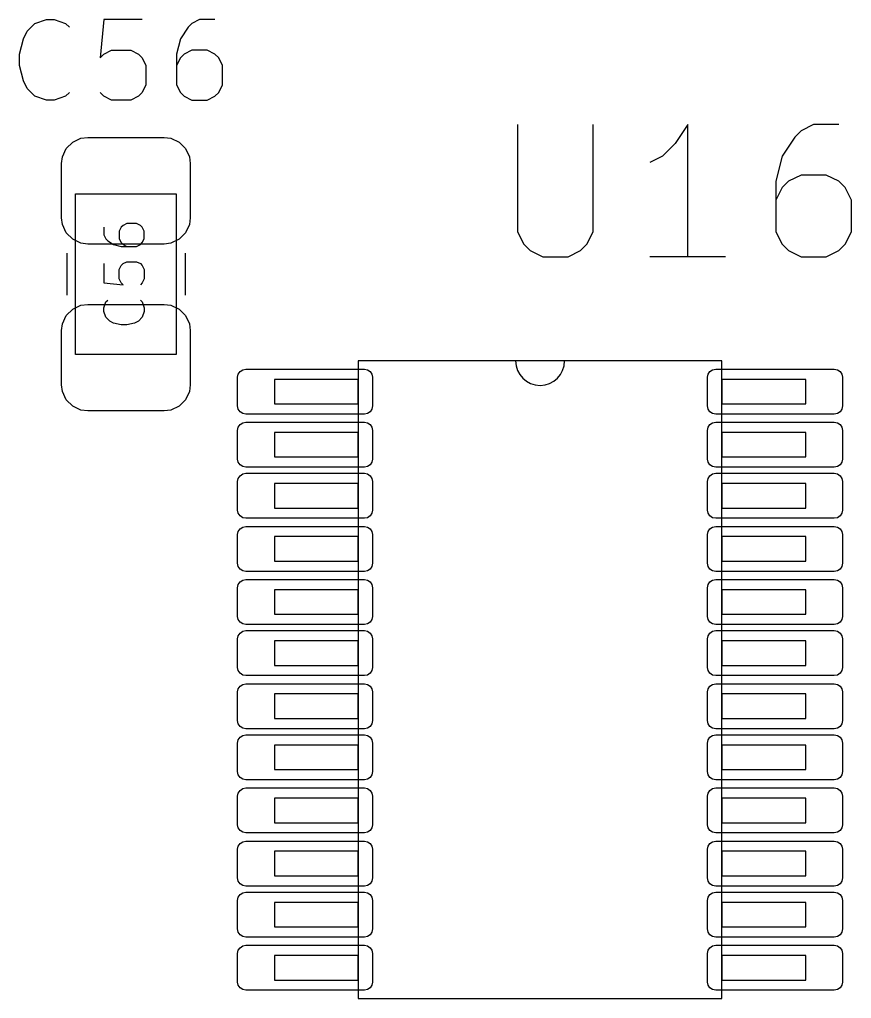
# Model space of a CAD drawing. Header units: millimetres. Extents: x 132 to 276, y -210 to -42.
# Drawn here: x 203.45 to 213.79, y -132.94 to -120.77 of the extents above; entities that cross this region are included whole.
import ezdxf

# ---------------------------------------------------------------- set-up
doc = ezdxf.new("R2010")
doc.units = ezdxf.units.MM
for name, color, linetype in [('BLACK', 7, 'CONTINUOUS'), ('GRAY3', 9, 'CONTINUOUS'), ('LYELLOW', 51, 'CONTINUOUS')]:
    doc.layers.add(name, color=color, linetype=linetype)

msp = doc.modelspace()

# ---------------------------------------------------------------- linework, layer by layer
at = {"layer": 'BLACK', "linetype": 'CONTINUOUS'}
for p, q in [((204.108588, -122.298776), (204.210884, -122.251074)), ((204.210884, -122.251074), (204.295, -122.24)), ((204.295, -122.24), (205.245, -122.24)), ((205.245, -122.24), (205.329116, -122.251074)), ((205.329116, -122.251074), (205.431412, -122.298776)), ((203.981074, -122.480884), (204.028776, -122.378588)), ((204.028776, -122.378588), (204.108588, -122.298776)), ((205.431412, -122.298776), (205.511224, -122.378588)), ((205.511224, -122.378588), (205.558926, -122.480884)), ((203.97, -122.565), (203.981074, -122.480884)), ((205.558926, -122.480884), (205.57, -122.565)), ((203.97, -123.24), (203.97, -122.565)), ((205.57, -122.565), (205.57, -123.24)), ((203.981074, -123.324116), (203.97, -123.24)), ((205.57, -123.24), (205.558926, -123.324116)), ((204.028776, -123.426412), (203.981074, -123.324116)), ((205.558926, -123.324116), (205.511224, -123.426412)), ((204.108588, -123.506224), (204.028776, -123.426412)), ((204.210884, -123.553926), (204.108588, -123.506224)), ((205.431412, -123.506224), (205.329116, -123.553926)), ((205.511224, -123.426412), (205.431412, -123.506224)), ((204.295, -123.565), (204.210884, -123.553926)), ((205.245, -123.565), (204.295, -123.565)), ((205.329116, -123.553926), (205.245, -123.565)), ((204.108588, -124.373776), (204.210884, -124.326074)), ((204.210884, -124.326074), (204.295, -124.315)), ((204.295, -124.315), (205.245, -124.315)), ((205.245, -124.315), (205.329116, -124.326074)), ((205.329116, -124.326074), (205.431412, -124.373776)), ((203.981074, -124.555884), (204.028776, -124.453588)), ((204.028776, -124.453588), (204.108588, -124.373776)), ((205.431412, -124.373776), (205.511224, -124.453588)), ((205.511224, -124.453588), (205.558926, -124.555884)), ((203.97, -124.64), (203.981074, -124.555884)), ((205.558926, -124.555884), (205.57, -124.64)), ((203.97, -125.315), (203.97, -124.64)), ((205.57, -124.64), (205.57, -125.315)), ((206.1584, -125.2218), (206.166164, -125.182766)), ((206.166164, -125.182766), (206.188275, -125.149675)), ((206.188275, -125.149675), (206.221366, -125.127564)), ((206.221366, -125.127564), (206.2604, -125.1198)), ((206.2604, -125.1198), (207.7336, -125.1198)), ((207.7336, -125.1198), (207.772634, -125.127564)), ((207.772634, -125.127564), (207.805725, -125.149675)), ((207.805725, -125.149675), (207.827836, -125.182766)), ((207.827836, -125.182766), (207.8356, -125.2218)), ((212.0004, -125.2218), (212.008164, -125.182766)), ((212.008164, -125.182766), (212.030275, -125.149675)), ((212.030275, -125.149675), (212.063366, -125.127564)), ((212.063366, -125.127564), (212.1024, -125.1198)), ((212.1024, -125.1198), (213.5756, -125.1198)), ((213.5756, -125.1198), (213.614634, -125.127564)), ((213.614634, -125.127564), (213.647725, -125.149675)), ((213.647725, -125.149675), (213.669836, -125.182766)), ((213.669836, -125.182766), (213.6776, -125.2218)), ((203.981074, -125.399116), (203.97, -125.315)), ((205.57, -125.315), (205.558926, -125.399116)), ((206.1584, -125.5774), (206.1584, -125.2218)), ((207.8356, -125.2218), (207.8356, -125.5774)), ((212.0004, -125.5774), (212.0004, -125.2218)), ((213.6776, -125.2218), (213.6776, -125.5774)), ((204.028776, -125.501412), (203.981074, -125.399116)), ((205.558926, -125.399116), (205.511224, -125.501412)), ((204.108588, -125.581224), (204.028776, -125.501412)), ((205.511224, -125.501412), (205.431412, -125.581224)), ((206.166164, -125.616434), (206.1584, -125.5774)), ((207.8356, -125.5774), (207.827836, -125.616434)), ((212.008164, -125.616434), (212.0004, -125.5774)), ((213.6776, -125.5774), (213.669836, -125.616434)), ((204.210884, -125.628926), (204.108588, -125.581224)), ((204.295, -125.64), (204.210884, -125.628926)), ((205.245, -125.64), (204.295, -125.64)), ((205.329116, -125.628926), (205.245, -125.64)), ((205.431412, -125.581224), (205.329116, -125.628926)), ((206.188275, -125.649525), (206.166164, -125.616434)), ((206.221366, -125.671636), (206.188275, -125.649525)), ((206.2604, -125.6794), (206.221366, -125.671636)), ((207.7336, -125.6794), (206.2604, -125.6794)), ((207.772634, -125.671636), (207.7336, -125.6794)), ((207.805725, -125.649525), (207.772634, -125.671636)), ((207.827836, -125.616434), (207.805725, -125.649525)), ((212.030275, -125.649525), (212.008164, -125.616434)), ((212.063366, -125.671636), (212.030275, -125.649525)), ((212.1024, -125.6794), (212.063366, -125.671636)), ((213.5756, -125.6794), (212.1024, -125.6794)), ((213.614634, -125.671636), (213.5756, -125.6794)), ((213.647725, -125.649525), (213.614634, -125.671636)), ((213.669836, -125.616434), (213.647725, -125.649525)), ((206.166164, -125.843166), (206.188275, -125.810075)), ((206.188275, -125.810075), (206.221366, -125.787964)), ((206.221366, -125.787964), (206.2604, -125.7802)), ((206.2604, -125.7802), (207.7336, -125.7802)), ((207.7336, -125.7802), (207.772634, -125.787964)), ((207.772634, -125.787964), (207.805725, -125.810075)), ((207.805725, -125.810075), (207.827836, -125.843166)), ((212.008164, -125.843166), (212.030275, -125.810075)), ((212.030275, -125.810075), (212.063366, -125.787964)), ((212.063366, -125.787964), (212.1024, -125.7802)), ((212.1024, -125.7802), (213.5756, -125.7802)), ((213.5756, -125.7802), (213.614634, -125.787964)), ((213.614634, -125.787964), (213.647725, -125.810075)), ((213.647725, -125.810075), (213.669836, -125.843166)), ((206.1584, -125.8822), (206.166164, -125.843166)), ((206.1584, -126.2378), (206.1584, -125.8822)), ((207.827836, -125.843166), (207.8356, -125.8822)), ((207.8356, -125.8822), (207.8356, -126.2378)), ((212.0004, -125.8822), (212.008164, -125.843166)), ((212.0004, -126.2378), (212.0004, -125.8822)), ((213.669836, -125.843166), (213.6776, -125.8822)), ((213.6776, -125.8822), (213.6776, -126.2378)), ((206.166164, -126.276834), (206.1584, -126.2378)), ((206.188275, -126.309925), (206.166164, -126.276834)), ((207.827836, -126.276834), (207.805725, -126.309925)), ((207.8356, -126.2378), (207.827836, -126.276834)), ((212.008164, -126.276834), (212.0004, -126.2378)), ((212.030275, -126.309925), (212.008164, -126.276834)), ((213.669836, -126.276834), (213.647725, -126.309925)), ((213.6776, -126.2378), (213.669836, -126.276834)), ((206.221366, -126.332036), (206.188275, -126.309925)), ((206.188275, -126.445075), (206.221366, -126.422964)), ((206.2604, -126.3398), (206.221366, -126.332036)), ((206.221366, -126.422964), (206.2604, -126.4152)), ((207.7336, -126.3398), (206.2604, -126.3398)), ((206.2604, -126.4152), (207.7336, -126.4152)), ((207.772634, -126.332036), (207.7336, -126.3398)), ((207.7336, -126.4152), (207.772634, -126.422964)), ((207.805725, -126.309925), (207.772634, -126.332036)), ((207.772634, -126.422964), (207.805725, -126.445075)), ((212.063366, -126.332036), (212.030275, -126.309925)), ((212.030275, -126.445075), (212.063366, -126.422964)), ((212.1024, -126.3398), (212.063366, -126.332036)), ((212.063366, -126.422964), (212.1024, -126.4152)), ((213.5756, -126.3398), (212.1024, -126.3398)), ((212.1024, -126.4152), (213.5756, -126.4152)), ((213.614634, -126.332036), (213.5756, -126.3398)), ((213.5756, -126.4152), (213.614634, -126.422964)), ((213.647725, -126.309925), (213.614634, -126.332036)), ((213.614634, -126.422964), (213.647725, -126.445075)), ((206.1584, -126.5172), (206.166164, -126.478166)), ((206.1584, -126.8728), (206.1584, -126.5172)), ((206.166164, -126.478166), (206.188275, -126.445075)), ((207.805725, -126.445075), (207.827836, -126.478166)), ((207.827836, -126.478166), (207.8356, -126.5172)), ((207.8356, -126.5172), (207.8356, -126.8728)), ((212.0004, -126.5172), (212.008164, -126.478166)), ((212.0004, -126.8728), (212.0004, -126.5172)), ((212.008164, -126.478166), (212.030275, -126.445075)), ((213.647725, -126.445075), (213.669836, -126.478166)), ((213.669836, -126.478166), (213.6776, -126.5172)), ((213.6776, -126.5172), (213.6776, -126.8728)), ((206.166164, -126.911834), (206.1584, -126.8728)), ((206.188275, -126.944925), (206.166164, -126.911834)), ((207.827836, -126.911834), (207.805725, -126.944925)), ((207.8356, -126.8728), (207.827836, -126.911834)), ((212.008164, -126.911834), (212.0004, -126.8728)), ((212.030275, -126.944925), (212.008164, -126.911834)), ((213.669836, -126.911834), (213.647725, -126.944925)), ((213.6776, -126.8728), (213.669836, -126.911834)), ((206.221366, -126.967036), (206.188275, -126.944925)), ((206.2604, -126.9748), (206.221366, -126.967036)), ((207.7336, -126.9748), (206.2604, -126.9748)), ((207.772634, -126.967036), (207.7336, -126.9748)), ((207.805725, -126.944925), (207.772634, -126.967036)), ((212.063366, -126.967036), (212.030275, -126.944925)), ((212.1024, -126.9748), (212.063366, -126.967036)), ((213.5756, -126.9748), (212.1024, -126.9748)), ((213.614634, -126.967036), (213.5756, -126.9748)), ((213.647725, -126.944925), (213.614634, -126.967036)), ((206.1584, -127.1776), (206.166164, -127.138566)), ((206.166164, -127.138566), (206.188275, -127.105475)), ((206.188275, -127.105475), (206.221366, -127.083364)), ((206.221366, -127.083364), (206.2604, -127.0756)), ((206.2604, -127.0756), (207.7336, -127.0756)), ((207.7336, -127.0756), (207.772634, -127.083364)), ((207.772634, -127.083364), (207.805725, -127.105475)), ((207.805725, -127.105475), (207.827836, -127.138566)), ((207.827836, -127.138566), (207.8356, -127.1776)), ((212.0004, -127.1776), (212.008164, -127.138566)), ((212.008164, -127.138566), (212.030275, -127.105475)), ((212.030275, -127.105475), (212.063366, -127.083364)), ((212.063366, -127.083364), (212.1024, -127.0756)), ((212.1024, -127.0756), (213.5756, -127.0756)), ((213.5756, -127.0756), (213.614634, -127.083364)), ((213.614634, -127.083364), (213.647725, -127.105475)), ((213.647725, -127.105475), (213.669836, -127.138566)), ((213.669836, -127.138566), (213.6776, -127.1776)), ((206.1584, -127.5332), (206.1584, -127.1776)), ((207.8356, -127.1776), (207.8356, -127.5332)), ((212.0004, -127.5332), (212.0004, -127.1776)), ((213.6776, -127.1776), (213.6776, -127.5332)), ((206.166164, -127.572234), (206.1584, -127.5332)), ((206.188275, -127.605325), (206.166164, -127.572234)), ((206.221366, -127.627436), (206.188275, -127.605325)), ((206.2604, -127.6352), (206.221366, -127.627436)), ((207.7336, -127.6352), (206.2604, -127.6352)), ((207.772634, -127.627436), (207.7336, -127.6352)), ((207.805725, -127.605325), (207.772634, -127.627436)), ((207.827836, -127.572234), (207.805725, -127.605325)), ((207.8356, -127.5332), (207.827836, -127.572234)), ((212.008164, -127.572234), (212.0004, -127.5332)), ((212.030275, -127.605325), (212.008164, -127.572234)), ((212.063366, -127.627436), (212.030275, -127.605325)), ((212.1024, -127.6352), (212.063366, -127.627436)), ((213.5756, -127.6352), (212.1024, -127.6352)), ((213.614634, -127.627436), (213.5756, -127.6352)), ((213.647725, -127.605325), (213.614634, -127.627436)), ((213.669836, -127.572234), (213.647725, -127.605325)), ((213.6776, -127.5332), (213.669836, -127.572234)), ((206.166164, -127.798966), (206.188275, -127.765875)), ((206.188275, -127.765875), (206.221366, -127.743764)), ((206.221366, -127.743764), (206.2604, -127.736)), ((206.2604, -127.736), (207.7336, -127.736)), ((207.7336, -127.736), (207.772634, -127.743764)), ((207.772634, -127.743764), (207.805725, -127.765875)), ((207.805725, -127.765875), (207.827836, -127.798966)), ((212.008164, -127.798966), (212.030275, -127.765875)), ((212.030275, -127.765875), (212.063366, -127.743764)), ((212.063366, -127.743764), (212.1024, -127.736)), ((212.1024, -127.736), (213.5756, -127.736)), ((213.5756, -127.736), (213.614634, -127.743764)), ((213.614634, -127.743764), (213.647725, -127.765875)), ((213.647725, -127.765875), (213.669836, -127.798966)), ((206.1584, -127.838), (206.166164, -127.798966)), ((206.1584, -128.1936), (206.1584, -127.838)), ((207.827836, -127.798966), (207.8356, -127.838)), ((207.8356, -127.838), (207.8356, -128.1936)), ((212.0004, -127.838), (212.008164, -127.798966)), ((212.0004, -128.1936), (212.0004, -127.838)), ((213.669836, -127.798966), (213.6776, -127.838)), ((213.6776, -127.838), (213.6776, -128.1936)), ((206.166164, -128.232634), (206.1584, -128.1936)), ((206.188275, -128.265725), (206.166164, -128.232634)), ((207.827836, -128.232634), (207.805725, -128.265725)), ((207.8356, -128.1936), (207.827836, -128.232634)), ((212.008164, -128.232634), (212.0004, -128.1936)), ((212.030275, -128.265725), (212.008164, -128.232634)), ((213.669836, -128.232634), (213.647725, -128.265725)), ((213.6776, -128.1936), (213.669836, -128.232634)), ((206.221366, -128.287836), (206.188275, -128.265725)), ((206.2604, -128.2956), (206.221366, -128.287836)), ((206.221366, -128.378764), (206.2604, -128.371)), ((207.7336, -128.2956), (206.2604, -128.2956)), ((206.2604, -128.371), (207.7336, -128.371)), ((207.772634, -128.287836), (207.7336, -128.2956)), ((207.7336, -128.371), (207.772634, -128.378764)), ((207.805725, -128.265725), (207.772634, -128.287836)), ((212.063366, -128.287836), (212.030275, -128.265725)), ((212.1024, -128.2956), (212.063366, -128.287836)), ((212.063366, -128.378764), (212.1024, -128.371)), ((213.5756, -128.2956), (212.1024, -128.2956)), ((212.1024, -128.371), (213.5756, -128.371)), ((213.614634, -128.287836), (213.5756, -128.2956)), ((213.5756, -128.371), (213.614634, -128.378764)), ((213.647725, -128.265725), (213.614634, -128.287836)), ((206.1584, -128.473), (206.166164, -128.433966)), ((206.1584, -128.8286), (206.1584, -128.473)), ((206.166164, -128.433966), (206.188275, -128.400875)), ((206.188275, -128.400875), (206.221366, -128.378764)), ((207.772634, -128.378764), (207.805725, -128.400875)), ((207.805725, -128.400875), (207.827836, -128.433966)), ((207.827836, -128.433966), (207.8356, -128.473)), ((207.8356, -128.473), (207.8356, -128.8286)), ((212.0004, -128.473), (212.008164, -128.433966)), ((212.0004, -128.8286), (212.0004, -128.473)), ((212.008164, -128.433966), (212.030275, -128.400875)), ((212.030275, -128.400875), (212.063366, -128.378764)), ((213.614634, -128.378764), (213.647725, -128.400875)), ((213.647725, -128.400875), (213.669836, -128.433966)), ((213.669836, -128.433966), (213.6776, -128.473)), ((213.6776, -128.473), (213.6776, -128.8286)), ((206.166164, -128.867634), (206.1584, -128.8286)), ((207.8356, -128.8286), (207.827836, -128.867634)), ((212.008164, -128.867634), (212.0004, -128.8286)), ((213.6776, -128.8286), (213.669836, -128.867634)), ((206.188275, -128.900725), (206.166164, -128.867634)), ((206.221366, -128.922836), (206.188275, -128.900725)), ((206.2604, -128.9306), (206.221366, -128.922836)), ((207.7336, -128.9306), (206.2604, -128.9306)), ((207.772634, -128.922836), (207.7336, -128.9306)), ((207.805725, -128.900725), (207.772634, -128.922836)), ((207.827836, -128.867634), (207.805725, -128.900725)), ((212.030275, -128.900725), (212.008164, -128.867634)), ((212.063366, -128.922836), (212.030275, -128.900725)), ((212.1024, -128.9306), (212.063366, -128.922836)), ((213.5756, -128.9306), (212.1024, -128.9306)), ((213.614634, -128.922836), (213.5756, -128.9306)), ((213.647725, -128.900725), (213.614634, -128.922836)), ((213.669836, -128.867634), (213.647725, -128.900725)), ((206.1584, -129.1334), (206.166164, -129.094366)), ((206.166164, -129.094366), (206.188275, -129.061275)), ((206.188275, -129.061275), (206.221366, -129.039164)), ((206.221366, -129.039164), (206.2604, -129.0314)), ((206.2604, -129.0314), (207.7336, -129.0314)), ((207.7336, -129.0314), (207.772634, -129.039164)), ((207.772634, -129.039164), (207.805725, -129.061275)), ((207.805725, -129.061275), (207.827836, -129.094366)), ((207.827836, -129.094366), (207.8356, -129.1334)), ((212.0004, -129.1334), (212.008164, -129.094366)), ((212.008164, -129.094366), (212.030275, -129.061275)), ((212.030275, -129.061275), (212.063366, -129.039164)), ((212.063366, -129.039164), (212.1024, -129.0314)), ((212.1024, -129.0314), (213.5756, -129.0314)), ((213.5756, -129.0314), (213.614634, -129.039164)), ((213.614634, -129.039164), (213.647725, -129.061275)), ((213.647725, -129.061275), (213.669836, -129.094366)), ((213.669836, -129.094366), (213.6776, -129.1334)), ((206.1584, -129.489), (206.1584, -129.1334)), ((207.8356, -129.1334), (207.8356, -129.489)), ((212.0004, -129.489), (212.0004, -129.1334)), ((213.6776, -129.1334), (213.6776, -129.489)), ((206.166164, -129.528034), (206.1584, -129.489)), ((206.188275, -129.561125), (206.166164, -129.528034)), ((206.221366, -129.583236), (206.188275, -129.561125)), ((206.2604, -129.591), (206.221366, -129.583236)), ((207.7336, -129.591), (206.2604, -129.591)), ((207.772634, -129.583236), (207.7336, -129.591)), ((207.805725, -129.561125), (207.772634, -129.583236)), ((207.827836, -129.528034), (207.805725, -129.561125)), ((207.8356, -129.489), (207.827836, -129.528034)), ((212.008164, -129.528034), (212.0004, -129.489)), ((212.030275, -129.561125), (212.008164, -129.528034)), ((212.063366, -129.583236), (212.030275, -129.561125)), ((212.1024, -129.591), (212.063366, -129.583236)), ((213.5756, -129.591), (212.1024, -129.591)), ((213.614634, -129.583236), (213.5756, -129.591)), ((213.647725, -129.561125), (213.614634, -129.583236)), ((213.669836, -129.528034), (213.647725, -129.561125)), ((213.6776, -129.489), (213.669836, -129.528034)), ((206.166164, -129.729366), (206.188275, -129.696275)), ((206.188275, -129.696275), (206.221366, -129.674164)), ((206.221366, -129.674164), (206.2604, -129.6664)), ((206.2604, -129.6664), (207.7336, -129.6664)), ((207.7336, -129.6664), (207.772634, -129.674164)), ((207.772634, -129.674164), (207.805725, -129.696275)), ((207.805725, -129.696275), (207.827836, -129.729366)), ((212.008164, -129.729366), (212.030275, -129.696275)), ((212.030275, -129.696275), (212.063366, -129.674164)), ((212.063366, -129.674164), (212.1024, -129.6664)), ((212.1024, -129.6664), (213.5756, -129.6664)), ((213.5756, -129.6664), (213.614634, -129.674164)), ((213.614634, -129.674164), (213.647725, -129.696275)), ((213.647725, -129.696275), (213.669836, -129.729366)), ((206.1584, -129.7684), (206.166164, -129.729366)), ((206.1584, -130.124), (206.1584, -129.7684)), ((207.827836, -129.729366), (207.8356, -129.7684)), ((207.8356, -129.7684), (207.8356, -130.124)), ((212.0004, -129.7684), (212.008164, -129.729366)), ((212.0004, -130.124), (212.0004, -129.7684)), ((213.669836, -129.729366), (213.6776, -129.7684)), ((213.6776, -129.7684), (213.6776, -130.124)), ((206.166164, -130.163034), (206.1584, -130.124)), ((206.188275, -130.196125), (206.166164, -130.163034)), ((206.221366, -130.218236), (206.188275, -130.196125)), ((207.805725, -130.196125), (207.772634, -130.218236)), ((207.827836, -130.163034), (207.805725, -130.196125)), ((207.8356, -130.124), (207.827836, -130.163034)), ((212.008164, -130.163034), (212.0004, -130.124)), ((212.030275, -130.196125), (212.008164, -130.163034)), ((212.063366, -130.218236), (212.030275, -130.196125)), ((213.647725, -130.196125), (213.614634, -130.218236)), ((213.669836, -130.163034), (213.647725, -130.196125)), ((213.6776, -130.124), (213.669836, -130.163034)), ((206.2604, -130.226), (206.221366, -130.218236)), ((207.7336, -130.226), (206.2604, -130.226)), ((207.772634, -130.218236), (207.7336, -130.226)), ((212.1024, -130.226), (212.063366, -130.218236)), ((213.5756, -130.226), (212.1024, -130.226)), ((213.614634, -130.218236), (213.5756, -130.226)), ((206.1584, -130.4288), (206.166164, -130.389766)), ((206.1584, -130.7844), (206.1584, -130.4288)), ((206.166164, -130.389766), (206.188275, -130.356675)), ((206.188275, -130.356675), (206.221366, -130.334564)), ((206.221366, -130.334564), (206.2604, -130.3268)), ((206.2604, -130.3268), (207.7336, -130.3268)), ((207.7336, -130.3268), (207.772634, -130.334564)), ((207.772634, -130.334564), (207.805725, -130.356675)), ((207.805725, -130.356675), (207.827836, -130.389766)), ((207.827836, -130.389766), (207.8356, -130.4288)), ((207.8356, -130.4288), (207.8356, -130.7844)), ((212.0004, -130.4288), (212.008164, -130.389766)), ((212.0004, -130.7844), (212.0004, -130.4288)), ((212.008164, -130.389766), (212.030275, -130.356675)), ((212.030275, -130.356675), (212.063366, -130.334564)), ((212.063366, -130.334564), (212.1024, -130.3268)), ((212.1024, -130.3268), (213.5756, -130.3268)), ((213.5756, -130.3268), (213.614634, -130.334564)), ((213.614634, -130.334564), (213.647725, -130.356675)), ((213.647725, -130.356675), (213.669836, -130.389766)), ((213.669836, -130.389766), (213.6776, -130.4288)), ((213.6776, -130.4288), (213.6776, -130.7844)), ((206.166164, -130.823434), (206.1584, -130.7844)), ((207.8356, -130.7844), (207.827836, -130.823434)), ((212.008164, -130.823434), (212.0004, -130.7844)), ((213.6776, -130.7844), (213.669836, -130.823434)), ((206.188275, -130.856525), (206.166164, -130.823434)), ((206.221366, -130.878636), (206.188275, -130.856525)), ((206.2604, -130.8864), (206.221366, -130.878636)), ((207.7336, -130.8864), (206.2604, -130.8864)), ((207.772634, -130.878636), (207.7336, -130.8864)), ((207.805725, -130.856525), (207.772634, -130.878636)), ((207.827836, -130.823434), (207.805725, -130.856525)), ((212.030275, -130.856525), (212.008164, -130.823434)), ((212.063366, -130.878636), (212.030275, -130.856525)), ((212.1024, -130.8864), (212.063366, -130.878636)), ((213.5756, -130.8864), (212.1024, -130.8864)), ((213.614634, -130.878636), (213.5756, -130.8864)), ((213.647725, -130.856525), (213.614634, -130.878636)), ((213.669836, -130.823434), (213.647725, -130.856525)), ((206.1584, -131.0892), (206.166164, -131.050166)), ((206.166164, -131.050166), (206.188275, -131.017075)), ((206.188275, -131.017075), (206.221366, -130.994964)), ((206.221366, -130.994964), (206.2604, -130.9872)), ((206.2604, -130.9872), (207.7336, -130.9872)), ((207.7336, -130.9872), (207.772634, -130.994964)), ((207.772634, -130.994964), (207.805725, -131.017075)), ((207.805725, -131.017075), (207.827836, -131.050166)), ((207.827836, -131.050166), (207.8356, -131.0892)), ((212.0004, -131.0892), (212.008164, -131.050166)), ((212.008164, -131.050166), (212.030275, -131.017075)), ((212.030275, -131.017075), (212.063366, -130.994964)), ((212.063366, -130.994964), (212.1024, -130.9872)), ((212.1024, -130.9872), (213.5756, -130.9872)), ((213.5756, -130.9872), (213.614634, -130.994964)), ((213.614634, -130.994964), (213.647725, -131.017075)), ((213.647725, -131.017075), (213.669836, -131.050166)), ((213.669836, -131.050166), (213.6776, -131.0892)), ((206.1584, -131.4448), (206.1584, -131.0892)), ((207.8356, -131.0892), (207.8356, -131.4448)), ((212.0004, -131.4448), (212.0004, -131.0892)), ((213.6776, -131.0892), (213.6776, -131.4448)), ((206.166164, -131.483834), (206.1584, -131.4448)), ((206.188275, -131.516925), (206.166164, -131.483834)), ((206.221366, -131.539036), (206.188275, -131.516925)), ((206.2604, -131.5468), (206.221366, -131.539036)), ((207.772634, -131.539036), (207.7336, -131.5468)), ((207.805725, -131.516925), (207.772634, -131.539036)), ((207.827836, -131.483834), (207.805725, -131.516925)), ((207.8356, -131.4448), (207.827836, -131.483834)), ((212.008164, -131.483834), (212.0004, -131.4448)), ((212.030275, -131.516925), (212.008164, -131.483834)), ((212.063366, -131.539036), (212.030275, -131.516925)), ((212.1024, -131.5468), (212.063366, -131.539036)), ((213.614634, -131.539036), (213.5756, -131.5468)), ((213.647725, -131.516925), (213.614634, -131.539036)), ((213.669836, -131.483834), (213.647725, -131.516925)), ((213.6776, -131.4448), (213.669836, -131.483834)), ((206.166164, -131.685166), (206.188275, -131.652075)), ((206.188275, -131.652075), (206.221366, -131.629964)), ((206.221366, -131.629964), (206.2604, -131.6222)), ((207.7336, -131.5468), (206.2604, -131.5468)), ((206.2604, -131.6222), (207.7336, -131.6222)), ((207.7336, -131.6222), (207.772634, -131.629964)), ((207.772634, -131.629964), (207.805725, -131.652075)), ((207.805725, -131.652075), (207.827836, -131.685166)), ((212.008164, -131.685166), (212.030275, -131.652075)), ((212.030275, -131.652075), (212.063366, -131.629964)), ((212.063366, -131.629964), (212.1024, -131.6222)), ((213.5756, -131.5468), (212.1024, -131.5468)), ((212.1024, -131.6222), (213.5756, -131.6222)), ((213.5756, -131.6222), (213.614634, -131.629964)), ((213.614634, -131.629964), (213.647725, -131.652075)), ((213.647725, -131.652075), (213.669836, -131.685166)), ((206.1584, -131.7242), (206.166164, -131.685166)), ((206.1584, -132.0798), (206.1584, -131.7242)), ((207.827836, -131.685166), (207.8356, -131.7242)), ((207.8356, -131.7242), (207.8356, -132.0798)), ((212.0004, -131.7242), (212.008164, -131.685166)), ((212.0004, -132.0798), (212.0004, -131.7242)), ((213.669836, -131.685166), (213.6776, -131.7242)), ((213.6776, -131.7242), (213.6776, -132.0798)), ((206.166164, -132.118834), (206.1584, -132.0798)), ((206.188275, -132.151925), (206.166164, -132.118834)), ((207.827836, -132.118834), (207.805725, -132.151925)), ((207.8356, -132.0798), (207.827836, -132.118834)), ((212.008164, -132.118834), (212.0004, -132.0798)), ((212.030275, -132.151925), (212.008164, -132.118834)), ((213.669836, -132.118834), (213.647725, -132.151925)), ((213.6776, -132.0798), (213.669836, -132.118834)), ((206.221366, -132.174036), (206.188275, -132.151925)), ((206.2604, -132.1818), (206.221366, -132.174036)), ((207.7336, -132.1818), (206.2604, -132.1818)), ((207.772634, -132.174036), (207.7336, -132.1818)), ((207.805725, -132.151925), (207.772634, -132.174036)), ((212.063366, -132.174036), (212.030275, -132.151925)), ((212.1024, -132.1818), (212.063366, -132.174036)), ((213.5756, -132.1818), (212.1024, -132.1818)), ((213.614634, -132.174036), (213.5756, -132.1818)), ((213.647725, -132.151925), (213.614634, -132.174036)), ((206.1584, -132.3846), (206.166164, -132.345566)), ((206.1584, -132.7402), (206.1584, -132.3846)), ((206.166164, -132.345566), (206.188275, -132.312475)), ((206.188275, -132.312475), (206.221366, -132.290364)), ((206.221366, -132.290364), (206.2604, -132.2826)), ((206.2604, -132.2826), (207.7336, -132.2826)), ((207.7336, -132.2826), (207.772634, -132.290364)), ((207.772634, -132.290364), (207.805725, -132.312475)), ((207.805725, -132.312475), (207.827836, -132.345566)), ((207.827836, -132.345566), (207.8356, -132.3846)), ((207.8356, -132.3846), (207.8356, -132.7402)), ((212.0004, -132.3846), (212.008164, -132.345566)), ((212.0004, -132.7402), (212.0004, -132.3846)), ((212.008164, -132.345566), (212.030275, -132.312475)), ((212.030275, -132.312475), (212.063366, -132.290364)), ((212.063366, -132.290364), (212.1024, -132.2826)), ((212.1024, -132.2826), (213.5756, -132.2826)), ((213.5756, -132.2826), (213.614634, -132.290364)), ((213.614634, -132.290364), (213.647725, -132.312475)), ((213.647725, -132.312475), (213.669836, -132.345566)), ((213.669836, -132.345566), (213.6776, -132.3846)), ((213.6776, -132.3846), (213.6776, -132.7402)), ((206.166164, -132.779234), (206.1584, -132.7402)), ((207.8356, -132.7402), (207.827836, -132.779234)), ((212.008164, -132.779234), (212.0004, -132.7402)), ((213.6776, -132.7402), (213.669836, -132.779234)), ((206.188275, -132.812325), (206.166164, -132.779234)), ((206.221366, -132.834436), (206.188275, -132.812325)), ((206.2604, -132.8422), (206.221366, -132.834436)), ((207.7336, -132.8422), (206.2604, -132.8422)), ((207.772634, -132.834436), (207.7336, -132.8422)), ((207.805725, -132.812325), (207.772634, -132.834436)), ((207.827836, -132.779234), (207.805725, -132.812325)), ((212.030275, -132.812325), (212.008164, -132.779234)), ((212.063366, -132.834436), (212.030275, -132.812325)), ((212.1024, -132.8422), (212.063366, -132.834436)), ((213.5756, -132.8422), (212.1024, -132.8422)), ((213.614634, -132.834436), (213.5756, -132.8422)), ((213.647725, -132.812325), (213.614634, -132.834436)), ((213.669836, -132.779234), (213.647725, -132.812325))]:
    msp.add_line(p, q, dxfattribs=at)
at = {"layer": 'GRAY3', "linetype": 'CONTINUOUS'}
for p, q in [((204.145, -124.94), (204.145, -122.94)), ((204.145, -122.94), (205.395, -122.94)), ((205.395, -122.94), (205.395, -124.94)), ((204.497149, -123.356666), (204.497149, -123.451904)), ((204.711435, -123.356666), (204.687625, -123.404285)), ((204.735244, -123.332857), (204.711435, -123.356666)), ((204.782863, -123.309047), (204.735244, -123.332857)), ((204.901911, -123.309047), (204.782863, -123.309047)), ((204.94953, -123.332857), (204.901911, -123.309047)), ((204.97334, -123.356666), (204.94953, -123.332857)), ((204.997149, -123.404285), (204.97334, -123.356666)), ((204.497149, -123.451904), (204.520959, -123.499523)), ((204.520959, -123.499523), (204.544768, -123.523333)), ((204.687625, -123.404285), (204.687625, -123.499523)), ((204.687625, -123.499523), (204.711435, -123.547142)), ((204.97334, -123.547142), (204.997149, -123.499523)), ((204.997149, -123.499523), (204.997149, -123.404285)), ((204.544768, -123.523333), (204.616197, -123.570952)), ((204.616197, -123.570952), (204.711435, -123.594761)), ((204.711435, -123.547142), (204.735244, -123.570952)), ((204.711435, -123.594761), (204.901911, -123.594761)), ((204.735244, -123.570952), (204.782863, -123.594761)), ((204.901911, -123.594761), (204.94953, -123.570952)), ((204.94953, -123.570952), (204.97334, -123.547142)), ((204.497149, -123.809047), (204.497149, -124.047142)), ((204.687625, -123.880475), (204.711435, -123.832856)), ((204.711435, -123.832856), (204.735244, -123.809047)), ((204.735244, -123.809047), (204.782863, -123.785237)), ((204.782863, -123.785237), (204.901911, -123.785237)), ((204.901911, -123.785237), (204.94953, -123.809047)), ((204.94953, -123.809047), (204.97334, -123.832856)), ((204.97334, -123.832856), (204.997149, -123.880475)), ((204.687625, -123.999523), (204.687625, -123.880475)), ((204.997149, -123.880475), (204.997149, -123.999523)), ((204.497149, -124.047142), (204.735244, -124.070951)), ((204.711435, -124.047142), (204.687625, -123.999523)), ((204.735244, -124.070951), (204.711435, -124.047142)), ((204.97334, -124.047142), (204.94953, -124.070951)), ((204.997149, -123.999523), (204.97334, -124.047142)), ((204.497149, -124.356666), (204.520959, -124.285237)), ((204.497149, -124.404285), (204.497149, -124.356666)), ((204.520959, -124.285237), (204.544768, -124.261428)), ((204.94953, -124.261428), (204.97334, -124.285237)), ((204.97334, -124.285237), (204.997149, -124.356666)), ((204.997149, -124.356666), (204.997149, -124.404285)), ((204.520959, -124.475713), (204.497149, -124.404285)), ((204.568578, -124.523332), (204.520959, -124.475713)), ((204.97334, -124.475713), (204.92572, -124.523332)), ((204.997149, -124.404285), (204.97334, -124.475713)), ((204.616197, -124.547142), (204.568578, -124.523332)), ((204.711435, -124.570951), (204.616197, -124.547142)), ((204.782863, -124.570951), (204.711435, -124.570951)), ((204.878101, -124.547142), (204.782863, -124.570951)), ((204.92572, -124.523332), (204.878101, -124.547142)), ((205.395, -124.94), (204.145, -124.94)), ((209.6132, -125.0186), (207.6574, -125.0186)), ((207.6574, -125.0186), (207.6574, -132.9434)), ((210.2228, -125.0186), (209.6132, -125.0186)), ((212.1786, -125.0186), (210.2228, -125.0186)), ((212.1786, -132.9434), (212.1786, -125.0186)), ((207.6574, -125.2472), (206.616, -125.2472)), ((206.616, -125.2472), (206.616, -125.552)), ((207.6574, -125.552), (207.6574, -125.2472)), ((212.1786, -125.2472), (212.1786, -125.552)), ((213.22, -125.2472), (212.1786, -125.2472)), ((213.22, -125.552), (213.22, -125.2472)), ((206.616, -125.552), (207.6574, -125.552)), ((212.1786, -125.552), (213.22, -125.552)), ((207.6574, -125.9076), (206.616, -125.9076)), ((206.616, -125.9076), (206.616, -126.2124)), ((207.6574, -126.2124), (207.6574, -125.9076)), ((212.1786, -125.9076), (212.1786, -126.2124)), ((213.22, -125.9076), (212.1786, -125.9076)), ((213.22, -126.2124), (213.22, -125.9076)), ((206.616, -126.2124), (207.6574, -126.2124)), ((212.1786, -126.2124), (213.22, -126.2124)), ((207.6574, -126.5426), (206.616, -126.5426)), ((206.616, -126.5426), (206.616, -126.8474)), ((207.6574, -126.8474), (207.6574, -126.5426)), ((212.1786, -126.5426), (212.1786, -126.8474)), ((213.22, -126.5426), (212.1786, -126.5426)), ((213.22, -126.8474), (213.22, -126.5426)), ((206.616, -126.8474), (207.6574, -126.8474)), ((212.1786, -126.8474), (213.22, -126.8474)), ((207.6574, -127.203), (206.616, -127.203)), ((206.616, -127.203), (206.616, -127.5078)), ((207.6574, -127.5078), (207.6574, -127.203)), ((212.1786, -127.203), (212.1786, -127.5078)), ((213.22, -127.203), (212.1786, -127.203)), ((213.22, -127.5078), (213.22, -127.203)), ((206.616, -127.5078), (207.6574, -127.5078)), ((212.1786, -127.5078), (213.22, -127.5078)), ((207.6574, -127.8634), (206.616, -127.8634)), ((206.616, -127.8634), (206.616, -128.1682)), ((207.6574, -128.1682), (207.6574, -127.8634)), ((212.1786, -127.8634), (212.1786, -128.1682)), ((213.22, -127.8634), (212.1786, -127.8634)), ((213.22, -128.1682), (213.22, -127.8634)), ((206.616, -128.1682), (207.6574, -128.1682)), ((212.1786, -128.1682), (213.22, -128.1682)), ((207.6574, -128.4984), (206.616, -128.4984)), ((206.616, -128.4984), (206.616, -128.8032)), ((207.6574, -128.8032), (207.6574, -128.4984)), ((212.1786, -128.4984), (212.1786, -128.8032)), ((213.22, -128.4984), (212.1786, -128.4984)), ((213.22, -128.8032), (213.22, -128.4984)), ((206.616, -128.8032), (207.6574, -128.8032)), ((212.1786, -128.8032), (213.22, -128.8032)), ((207.6574, -129.1588), (206.616, -129.1588)), ((206.616, -129.1588), (206.616, -129.4636)), ((207.6574, -129.4636), (207.6574, -129.1588)), ((212.1786, -129.1588), (212.1786, -129.4636)), ((213.22, -129.1588), (212.1786, -129.1588)), ((213.22, -129.4636), (213.22, -129.1588)), ((206.616, -129.4636), (207.6574, -129.4636)), ((212.1786, -129.4636), (213.22, -129.4636)), ((207.6574, -129.7938), (206.616, -129.7938)), ((206.616, -129.7938), (206.616, -130.0986)), ((207.6574, -130.0986), (207.6574, -129.7938)), ((212.1786, -129.7938), (212.1786, -130.0986)), ((213.22, -129.7938), (212.1786, -129.7938)), ((213.22, -130.0986), (213.22, -129.7938)), ((206.616, -130.0986), (207.6574, -130.0986)), ((212.1786, -130.0986), (213.22, -130.0986)), ((207.6574, -130.4542), (206.616, -130.4542)), ((206.616, -130.4542), (206.616, -130.759)), ((207.6574, -130.759), (207.6574, -130.4542)), ((212.1786, -130.4542), (212.1786, -130.759)), ((213.22, -130.4542), (212.1786, -130.4542)), ((213.22, -130.759), (213.22, -130.4542)), ((206.616, -130.759), (207.6574, -130.759)), ((212.1786, -130.759), (213.22, -130.759)), ((207.6574, -131.1146), (206.616, -131.1146)), ((206.616, -131.1146), (206.616, -131.4194)), ((207.6574, -131.4194), (207.6574, -131.1146)), ((212.1786, -131.1146), (212.1786, -131.4194)), ((213.22, -131.1146), (212.1786, -131.1146)), ((213.22, -131.4194), (213.22, -131.1146)), ((206.616, -131.4194), (207.6574, -131.4194)), ((212.1786, -131.4194), (213.22, -131.4194)), ((207.6574, -131.7496), (206.616, -131.7496)), ((206.616, -131.7496), (206.616, -132.0544)), ((207.6574, -132.0544), (207.6574, -131.7496)), ((212.1786, -131.7496), (212.1786, -132.0544)), ((213.22, -131.7496), (212.1786, -131.7496)), ((213.22, -132.0544), (213.22, -131.7496)), ((206.616, -132.0544), (207.6574, -132.0544)), ((212.1786, -132.0544), (213.22, -132.0544)), ((207.6574, -132.41), (206.616, -132.41)), ((206.616, -132.41), (206.616, -132.7148)), ((207.6574, -132.7148), (207.6574, -132.41)), ((212.1786, -132.41), (212.1786, -132.7148)), ((213.22, -132.41), (212.1786, -132.41)), ((213.22, -132.7148), (213.22, -132.41)), ((206.616, -132.7148), (207.6574, -132.7148)), ((212.1786, -132.7148), (213.22, -132.7148)), ((207.6574, -132.9434), (212.1786, -132.9434))]:
    msp.add_line(p, q, dxfattribs=at)
at = {"layer": 'GRAY3'}
msp.add_arc((209.918, -125.0186), 0.3048, -180, 0, dxfattribs=at)
at = {"layer": 'LYELLOW', "linetype": 'CONTINUOUS'}
for p, q in [((203.543333, -120.917676), (203.638571, -120.822438)), ((203.638571, -120.822438), (203.781428, -120.774819)), ((203.781428, -120.774819), (203.876666, -120.774819)), ((203.876666, -120.774819), (204.019523, -120.822438)), ((204.019523, -120.822438), (204.067142, -120.870057)), ((204.495714, -120.774819), (204.448095, -121.251009)), ((204.971904, -120.774819), (204.495714, -120.774819)), ((205.590952, -120.822438), (205.543333, -120.870057)), ((205.68619, -120.774819), (205.590952, -120.822438)), ((205.876666, -120.774819), (205.68619, -120.774819)), ((203.495714, -121.012914), (203.543333, -120.917676)), ((205.543333, -120.870057), (205.448095, -121.012914)), ((203.448095, -121.20339), (203.495714, -121.012914)), ((205.448095, -121.012914), (205.400476, -121.20339)), ((204.495714, -121.20339), (204.590952, -121.155771)), ((204.590952, -121.155771), (204.829047, -121.155771)), ((204.829047, -121.155771), (204.924285, -121.20339)), ((205.590952, -121.155771), (205.495714, -121.20339)), ((205.781428, -121.155771), (205.590952, -121.155771)), ((205.876666, -121.20339), (205.781428, -121.155771)), ((203.448095, -121.346247), (203.448095, -121.20339)), ((204.448095, -121.251009), (204.495714, -121.20339)), ((204.924285, -121.20339), (204.971904, -121.251009)), ((204.971904, -121.251009), (205.019523, -121.346247)), ((205.400476, -121.20339), (205.400476, -121.584342)), ((205.448095, -121.251009), (205.400476, -121.346247)), ((205.495714, -121.20339), (205.448095, -121.251009)), ((205.924285, -121.251009), (205.876666, -121.20339)), ((205.971904, -121.346247), (205.924285, -121.251009)), ((203.495714, -121.536723), (203.448095, -121.346247)), ((205.019523, -121.346247), (205.019523, -121.584342)), ((205.971904, -121.584342), (205.971904, -121.346247)), ((203.543333, -121.631961), (203.495714, -121.536723)), ((203.638571, -121.7272), (203.543333, -121.631961)), ((204.067142, -121.67958), (204.019523, -121.7272)), ((204.495714, -121.7272), (204.448095, -121.67958)), ((204.971904, -121.67958), (204.924285, -121.7272)), ((205.019523, -121.584342), (204.971904, -121.67958)), ((205.400476, -121.584342), (205.448095, -121.67958)), ((205.448095, -121.67958), (205.495714, -121.7272)), ((205.876666, -121.7272), (205.924285, -121.67958)), ((205.924285, -121.67958), (205.971904, -121.584342)), ((203.781428, -121.774819), (203.638571, -121.7272)), ((203.876666, -121.774819), (203.781428, -121.774819)), ((204.019523, -121.7272), (203.876666, -121.774819)), ((204.590952, -121.774819), (204.495714, -121.7272)), ((204.829047, -121.774819), (204.590952, -121.774819)), ((204.924285, -121.7272), (204.829047, -121.774819)), ((205.495714, -121.7272), (205.590952, -121.774819)), ((205.590952, -121.774819), (205.781428, -121.774819)), ((205.781428, -121.774819), (205.876666, -121.7272)), ((209.639473, -122.081165), (209.639473, -123.41194)), ((210.578843, -123.41194), (210.578843, -122.081165)), ((211.753056, -122.081165), (211.596494, -122.316008)), ((211.753056, -123.725063), (211.753056, -122.081165)), ((213.162111, -122.159446), (213.083831, -122.237727)), ((213.318673, -122.081165), (213.162111, -122.159446)), ((213.631797, -122.081165), (213.318673, -122.081165)), ((213.083831, -122.237727), (212.927269, -122.47257)), ((211.596494, -122.316008), (211.439933, -122.47257)), ((211.439933, -122.47257), (211.283371, -122.550851)), ((212.927269, -122.47257), (212.848988, -122.785693)), ((213.162111, -122.707412), (213.00555, -122.785693)), ((213.475235, -122.707412), (213.162111, -122.707412)), ((213.631797, -122.785693), (213.475235, -122.707412)), ((212.848988, -122.785693), (212.848988, -123.41194)), ((212.927269, -122.863974), (212.848988, -123.020536)), ((213.00555, -122.785693), (212.927269, -122.863974)), ((213.710077, -122.863974), (213.631797, -122.785693)), ((213.788358, -123.020536), (213.710077, -122.863974)), ((213.788358, -123.41194), (213.788358, -123.020536)), ((209.639473, -123.41194), (209.717754, -123.568502)), ((210.500562, -123.568502), (210.578843, -123.41194)), ((212.848988, -123.41194), (212.927269, -123.568502)), ((213.710077, -123.568502), (213.788358, -123.41194)), ((209.717754, -123.568502), (209.796035, -123.646783)), ((210.422281, -123.646783), (210.500562, -123.568502)), ((212.927269, -123.568502), (213.00555, -123.646783)), ((213.631797, -123.646783), (213.710077, -123.568502)), ((204.035, -123.678748), (204.035, -124.201252)), ((205.505, -123.678748), (205.505, -124.201252)), ((209.796035, -123.646783), (209.952596, -123.725063)), ((209.952596, -123.725063), (210.26572, -123.725063)), ((210.26572, -123.725063), (210.422281, -123.646783)), ((212.222741, -123.725063), (211.283371, -123.725063)), ((213.00555, -123.646783), (213.162111, -123.725063)), ((213.162111, -123.725063), (213.475235, -123.725063)), ((213.475235, -123.725063), (213.631797, -123.646783)), ((209.6132, -125.0186), (207.9876, -125.0186)), ((210.2228, -125.0186), (209.6132, -125.0186)), ((211.8484, -125.0186), (210.2228, -125.0186)), ((207.9876, -132.9434), (211.8484, -132.9434))]:
    msp.add_line(p, q, dxfattribs=at)
at = {"layer": 'LYELLOW'}
msp.add_arc((209.918, -125.0186), 0.3048, -180, 0, dxfattribs=at)

doc.saveas('drawing.dxf')
